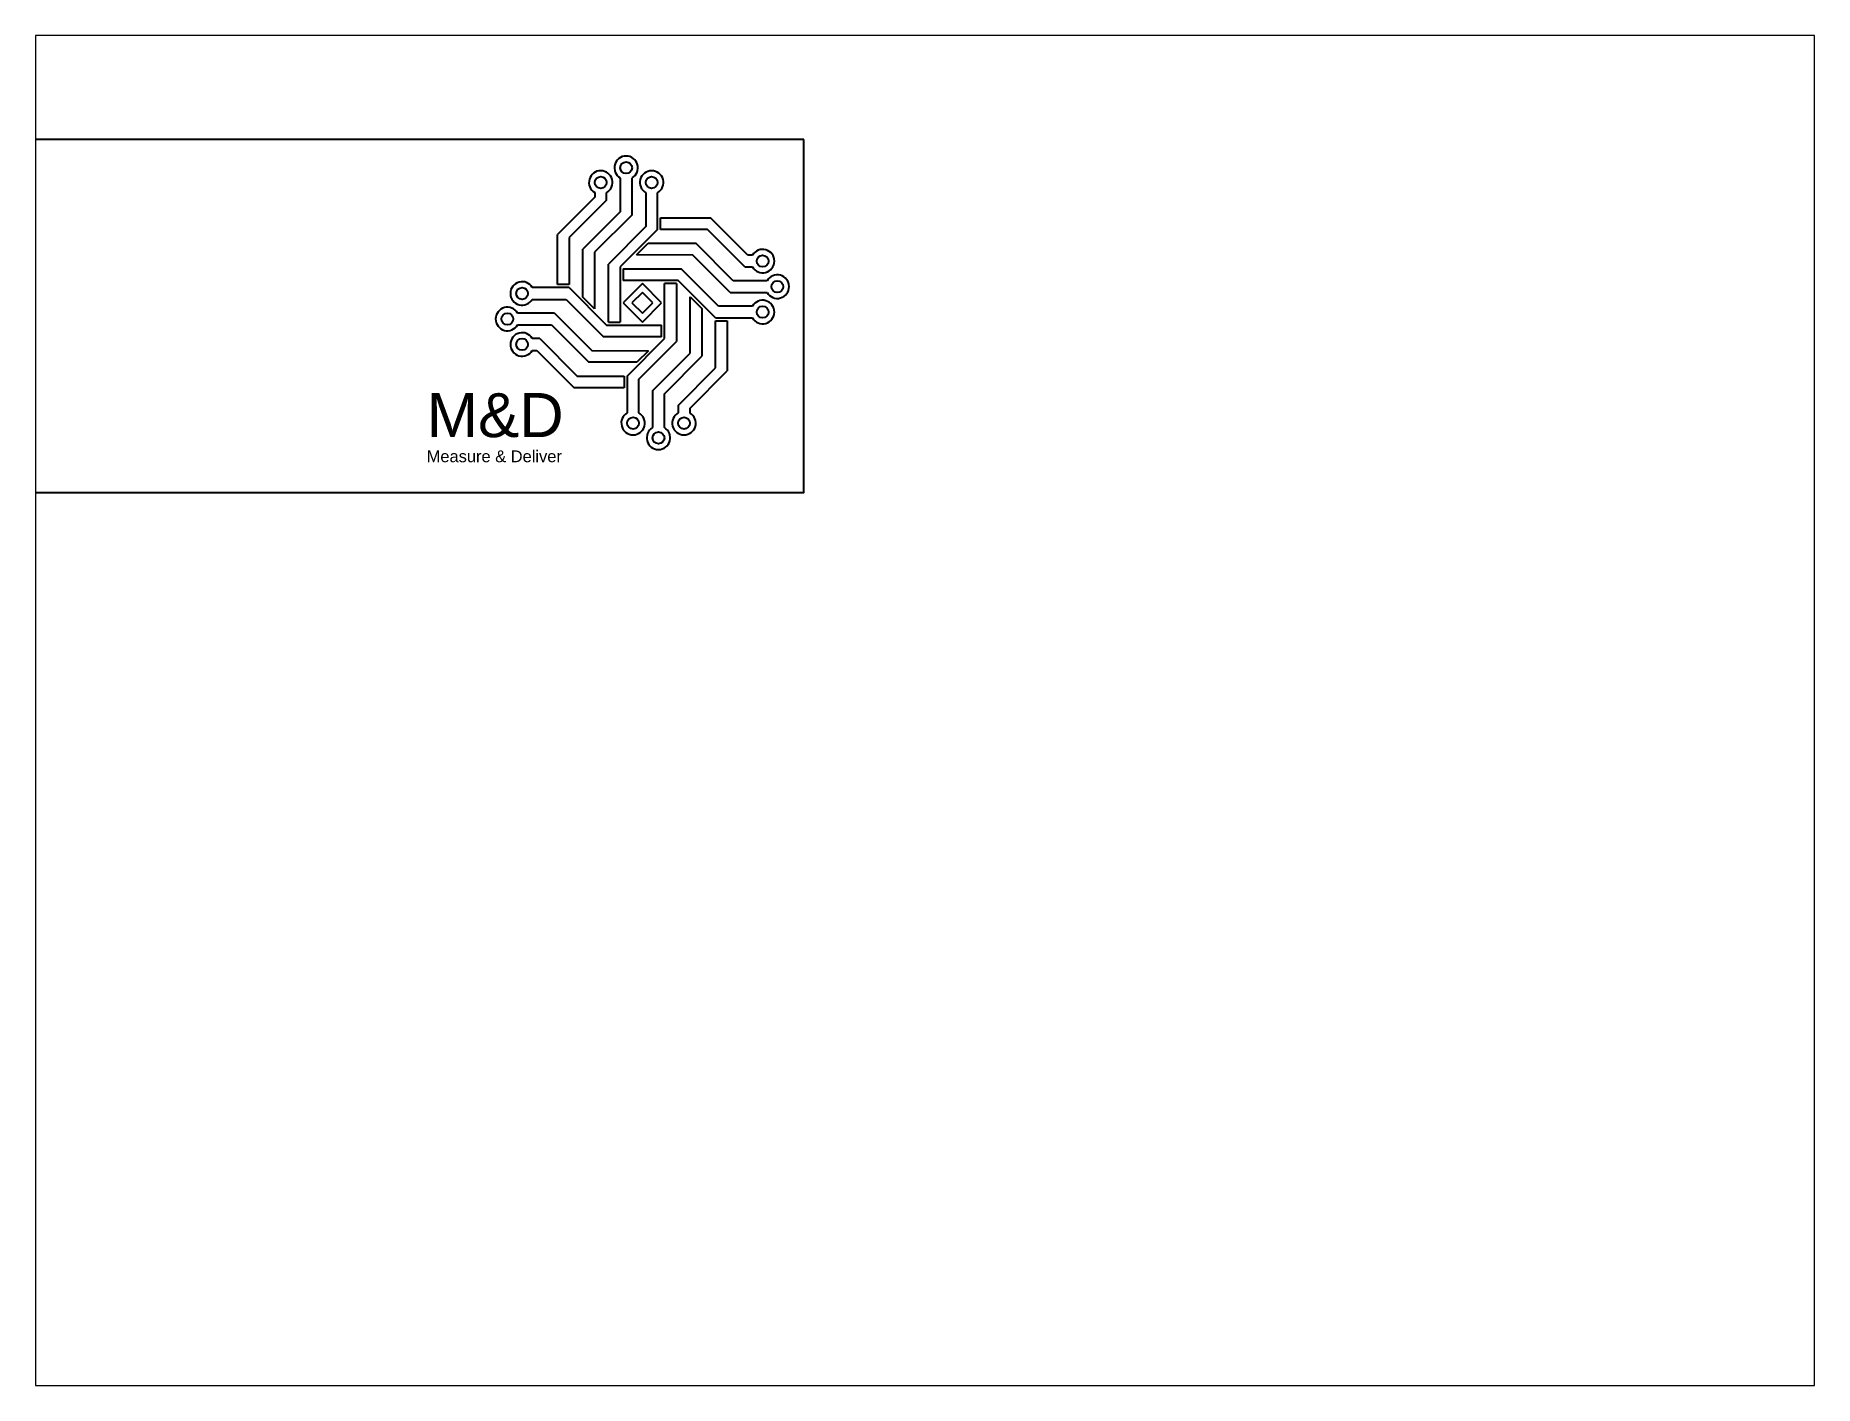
# Paper-space layout 'Layout1' of a CAD drawing. Header units: millimetres. Extents: x 26 to 231, y 20 to 176.
# The model-space entities are those that its viewports show. They can reach past a viewport. Long polylines and large blocks are cut down to what shows.
import ezdxf

# ---------------------------------------------------------------- set-up
doc = ezdxf.new("R2010")
doc.units = ezdxf.units.MM
doc.styles.get("Standard").update_dxf_attribs({"font": 'arial.ttf'})

msp = doc.modelspace()

# ---------------------------------------------------------------- linework, layer by layer
for p, q in [((32284.87, 20905.83), (32281.7, 20902.66)), ((32285.88, 20905.59), (32282.7, 20902.41)), ((32287.04, 20904.59), (32283.86, 20901.41)), ((32288.04, 20904.34), (32284.86, 20901.16)), ((32290.46, 20903.09), (32290.46, 20904.09)), ((32290.46, 20904.09), (32294.71, 20904.09)), ((32297.88, 20900.92), (32294.71, 20904.09)), ((32281.7, 20898.41), (32281.7, 20902.66)), ((32282.7, 20902.41), (32282.7, 20898.41)), ((32289.21, 20903.34), (32286.03, 20900.16)), ((32290.21, 20903.09), (32287.03, 20899.91)), ((32288.41, 20900.94), (32289.4, 20901.92)), ((32289.4, 20901.92), (32293.46, 20901.92)), ((32294.46, 20903.09), (32290.46, 20903.09)), ((32296.64, 20898.74), (32293.46, 20901.92)), ((32297.64, 20899.91), (32294.46, 20903.09)), ((32283.86, 20897.34), (32283.86, 20901.41)), ((32284.86, 20901.16), (32284.85, 20896.36)), ((32293.21, 20900.92), (32288.41, 20900.94)), ((32296.39, 20897.74), (32293.21, 20900.92)), ((32286.03, 20895.23), (32286.03, 20900.16)), ((32287.03, 20899.91), (32287.03, 20895.23)), ((32287.28, 20899.76), (32292.21, 20899.76)), ((32287.28, 20899.76), (32287.28, 20898.76)), ((32295.39, 20896.58), (32292.21, 20899.76)), ((32282.7, 20898.41), (32281.7, 20898.41)), ((32282.7, 20898.16), (32285.88, 20894.97)), ((32284.85, 20896.36), (32283.86, 20897.34)), ((32291.96, 20898.76), (32287.28, 20898.76)), ((32288.92, 20898.5), (32287.28, 20896.87)), ((32288.92, 20897.75), (32288.03, 20896.87)), ((32290.56, 20896.87), (32288.92, 20898.5)), ((32289.81, 20896.87), (32288.92, 20897.75)), ((32291.81, 20898.5), (32290.81, 20898.51)), ((32290.81, 20893.83), (32290.81, 20898.5)), ((32291.81, 20898.5), (32291.81, 20893.58)), ((32295.14, 20895.58), (32291.96, 20898.76)), ((32292.98, 20892.58), (32292.99, 20897.37)), ((32292.99, 20897.37), (32293.98, 20896.39)), ((32281.45, 20895.99), (32284.63, 20892.81)), ((32282.45, 20897.16), (32285.63, 20893.97)), ((32287.28, 20896.87), (32288.92, 20895.23)), ((32288.03, 20896.87), (32288.92, 20895.98)), ((32288.92, 20895.23), (32290.56, 20896.87)), ((32288.92, 20895.98), (32289.81, 20896.87)), ((32293.98, 20896.39), (32293.98, 20892.33)), ((32281.2, 20894.99), (32284.38, 20891.81)), ((32285.88, 20894.97), (32290.56, 20894.97)), ((32286.03, 20895.23), (32287.03, 20895.22)), ((32290.56, 20893.97), (32290.56, 20894.97)), ((32295.14, 20891.33), (32295.14, 20895.33)), ((32295.14, 20895.33), (32296.14, 20895.33)), ((32296.14, 20895.33), (32296.14, 20891.08)), ((32279.96, 20892.81), (32283.13, 20889.64)), ((32280.2, 20893.83), (32283.38, 20890.64)), ((32284.63, 20892.81), (32289.43, 20892.79)), ((32290.56, 20893.97), (32285.63, 20893.97)), ((32287.63, 20890.64), (32290.81, 20893.83)), ((32288.63, 20890.39), (32291.81, 20893.58)), ((32288.44, 20891.81), (32284.38, 20891.81)), ((32289.43, 20892.79), (32288.44, 20891.81)), ((32289.79, 20889.39), (32292.98, 20892.58)), ((32290.79, 20889.14), (32293.98, 20892.33)), ((32291.96, 20888.14), (32295.14, 20891.33)), ((32283.38, 20890.64), (32287.38, 20890.64)), ((32287.38, 20890.64), (32287.38, 20889.64)), ((32292.97, 20887.9), (32296.14, 20891.08)), ((32287.38, 20889.64), (32283.13, 20889.64))]:
    msp.add_line(p, q)
msp.add_lwpolyline([(32302.63, 20910.74), (32227.63, 20910.74), (32227.63, 20880.74), (32302.63, 20880.74)], close=True)
for points in [[(32284.88, 20907.09), (32284.87, 20907.09)], [(32287.04, 20907.47), (32287.04, 20904.59)], [(32288.04, 20904.34), (32288.04, 20907.47)], [(32284.87, 20906.23), (32284.87, 20905.83)], [(32285.88, 20905.59), (32285.88, 20906.22)], [(32289.21, 20906.22), (32289.21, 20903.34)], [(32290.21, 20903.09), (32290.21, 20906.22)], [(32298.28, 20900.92), (32297.88, 20900.92)], [(32299.14, 20900.91), (32299.14, 20900.92)], [(32297.64, 20899.91), (32298.28, 20899.91)], [(32282.7, 20898.16), (32279.56, 20898.16)], [(32296.39, 20897.74), (32299.53, 20897.74)], [(32299.53, 20898.74), (32296.64, 20898.74)], [(32281.45, 20895.99), (32278.31, 20895.99)], [(32279.56, 20897.16), (32282.45, 20897.16)], [(32298.28, 20896.58), (32295.39, 20896.58)], [(32278.31, 20894.99), (32281.2, 20894.99)], [(32295.14, 20895.58), (32298.28, 20895.58)], [(32278.7, 20892.83), (32278.7, 20892.81)], [(32280.2, 20893.83), (32279.56, 20893.83)], [(32279.56, 20892.81), (32279.96, 20892.81)], [(32287.63, 20890.64), (32287.63, 20887.51)], [(32288.63, 20887.51), (32288.63, 20890.39)], [(32289.79, 20889.39), (32289.79, 20886.26)], [(32290.79, 20886.26), (32290.79, 20889.14)], [(32291.96, 20888.14), (32291.96, 20887.51)], [(32292.97, 20887.5), (32292.97, 20887.9)], [(32292.96, 20886.64), (32292.97, 20886.64)]]:
    msp.add_lwpolyline(points)
for centre in [(32287.54, 20908.34), (32285.38, 20907.09), (32289.71, 20907.09), (32299.14, 20900.41), (32278.7, 20897.66), (32300.39, 20898.24), (32277.45, 20895.49), (32299.14, 20896.08), (32278.7, 20893.33), (32288.13, 20886.64), (32292.46, 20886.64), (32290.29, 20885.39)]:
    msp.add_circle(centre, 0.5)
for centre, start, end in [((32285.38, 20907.09), 300, 239.2393), ((32287.54, 20908.34), 300, 240), ((32289.71, 20907.09), 300, 240), ((32299.14, 20900.41), 210, 149.2393), ((32300.39, 20898.24), 210, 150), ((32278.7, 20897.66), 30, 330), ((32277.45, 20895.49), 30, 330), ((32299.14, 20896.08), 210, 150), ((32278.7, 20893.33), 30, 329.2393), ((32288.13, 20886.64), 120, 60), ((32292.46, 20886.64), 120, 59.2393), ((32290.29, 20885.39), 120, 60)]:
    msp.add_arc(centre, 1, start, end)

# ---------------------------------------------------------------- texts
at = {"attachment_point": 1}
for s, width, insert, char_height in [('{\\fSwis721 BdOul BT|b0|i0|c0|p82;M&D}', 9.6705, (32270.59, 20889.2), 3.75), ('{\\fSwis721 BdOul BT|b0|i0|c0|p82;Measure & Deliver}', 34.5155, (32270.59, 20884.32), 1)]:
    msp.add_mtext_dynamic_manual_height_columns(s, width=width, gutter_width=6.25, heights=[0], dxfattribs=dict(at, insert=insert, char_height=char_height))

psp = doc.layouts.get("Layout1")

# ---------------------------------------------------------------- viewports
at = {"layer": '0'}
psp.add_viewport(center=(128.5, 97.5), size=(205.6, 156), view_center_point=(32312.94, 20862.22), view_height=114.7071, dxfattribs=at)

doc.saveas('drawing.dxf')
